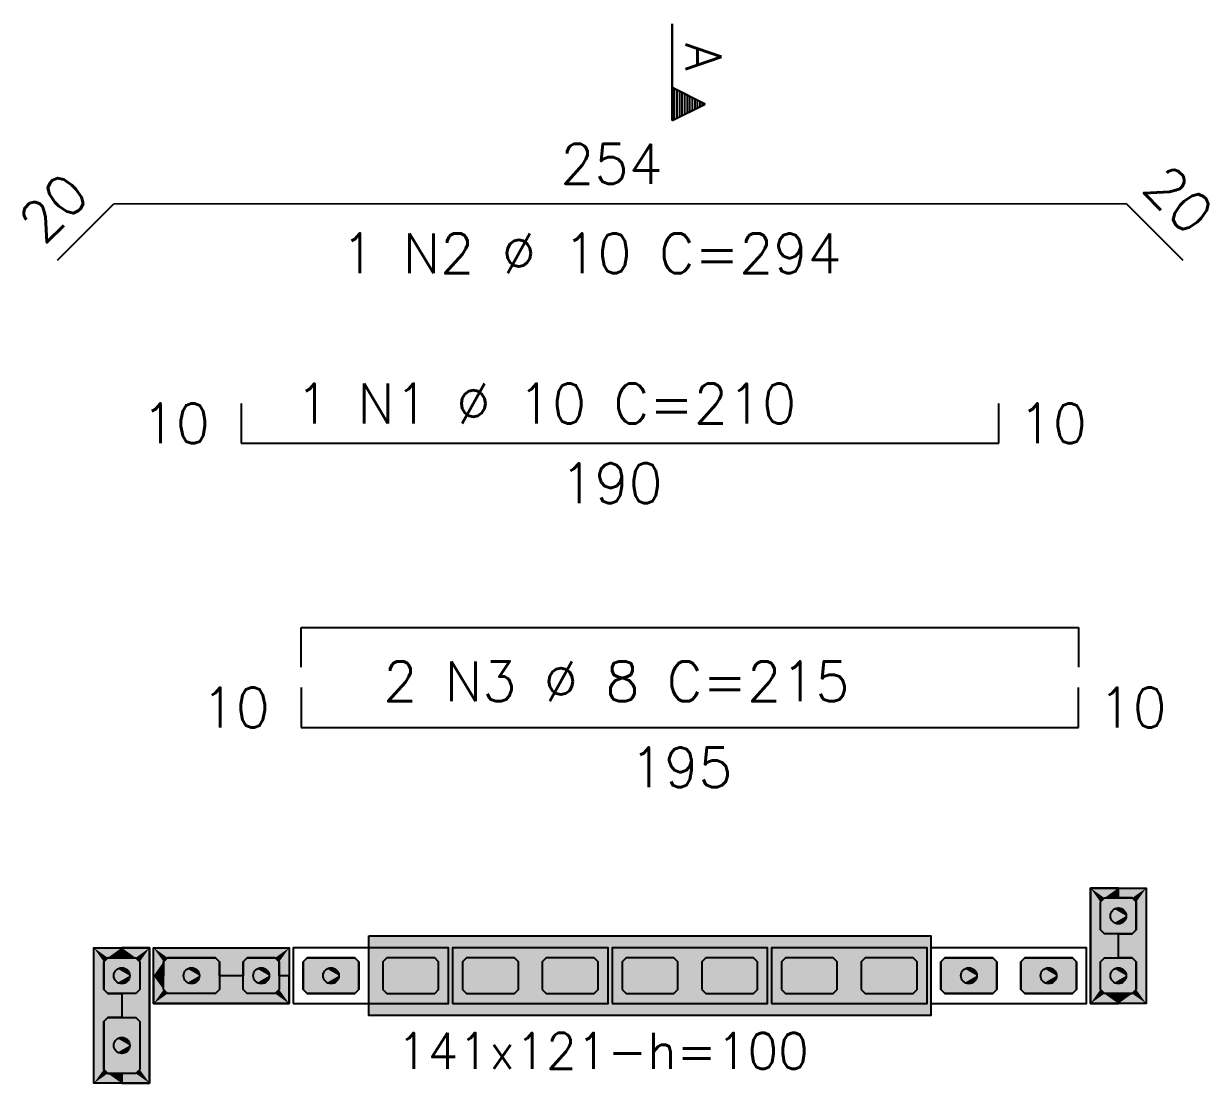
# Model space of a CAD drawing. Extents: x -2 to 121, y -2 to 61.
# Drawn here: x 86.52 to 92.46, y 43.71 to 49.03 of the extents above; entities that cross this region are included whole.
import ezdxf

# ---------------------------------------------------------------- set-up
doc = ezdxf.new("R2010")
doc.units = 0
doc.header["$MEASUREMENT"] = 0
doc.linetypes.add('ESTILO_TQS_0001', pattern=[0.45, 0.3, -0.15])
for name, color, linetype in [('PENA_01', 1, 'CONTINUOUS'), ('PENA_02', 2, 'CONTINUOUS'), ('PENA_03', 3, 'CONTINUOUS'), ('PENA_05', 5, 'CONTINUOUS'), ('PENA_11', 252, 'CONTINUOUS'), ('PENA_21', 100, 'CONTINUOUS'), ('PENA_23', 50, 'CONTINUOUS'), ('PENA_27', 21, 'CONTINUOUS')]:
    doc.layers.add(name, color=color, linetype=linetype)
doc.styles.get("Standard").update_dxf_attribs({"font": 'ROMANS.SHX'})

msp = doc.modelspace()

# ---------------------------------------------------------------- linework, layer by layer
at = {"layer": 'PENA_01', "linetype": 'ESTILO_TQS_0001'}
for points in [[(91.940781, 44.462367), (91.920781, 44.482367), (91.920781, 44.622367), (91.940781, 44.642367), (92.080781, 44.642367), (92.100781, 44.622367), (92.100781, 44.482367), (92.080781, 44.462367), (91.940781, 44.462367)], [(91.940781, 44.162367), (91.920781, 44.182367), (91.920781, 44.322367), (91.940781, 44.342367), (92.080781, 44.342367), (92.100781, 44.322367), (92.100781, 44.182367), (92.080781, 44.162367), (91.940781, 44.162367)]]:
    msp.add_lwpolyline(points, dxfattribs=at)
at = {"layer": 'PENA_01', "linetype": 'Continuous'}
for points in [[(87.100781, 44.322367), (87.100781, 44.182367), (87.080781, 44.162367), (86.940781, 44.162367), (86.920781, 44.182367), (86.920781, 44.322367), (86.940781, 44.342367), (87.080781, 44.342367), (87.100781, 44.322367)], [(87.480781, 44.162367), (87.240781, 44.162367), (87.220781, 44.182367), (87.220781, 44.322367), (87.240781, 44.342367), (87.480781, 44.342367), (87.500781, 44.322367), (87.500781, 44.182367), (87.480781, 44.162367)], [(87.780781, 44.162367), (87.640781, 44.162367), (87.620781, 44.182367), (87.620781, 44.322367), (87.640781, 44.342367), (87.780781, 44.342367), (87.800781, 44.322367), (87.800781, 44.182367), (87.780781, 44.162367)], [(87.920781, 44.182367), (87.940781, 44.162367), (88.180781, 44.162367), (88.200781, 44.182367), (88.200781, 44.322367), (88.180781, 44.342367), (87.940781, 44.342367), (87.920781, 44.322367), (87.920781, 44.182367)], [(88.320781, 44.182367), (88.340781, 44.162367), (88.580781, 44.162367), (88.600781, 44.182367), (88.600781, 44.322367), (88.580781, 44.342367), (88.340781, 44.342367), (88.320781, 44.322367), (88.320781, 44.182367)], [(88.720781, 44.182367), (88.740781, 44.162367), (88.980781, 44.162367), (89.000781, 44.182367), (89.000781, 44.322367), (88.980781, 44.342367), (88.740781, 44.342367), (88.720781, 44.322367), (88.720781, 44.182367)], [(89.120781, 44.182367), (89.140781, 44.162367), (89.380781, 44.162367), (89.400781, 44.182367), (89.400781, 44.322367), (89.380781, 44.342367), (89.140781, 44.342367), (89.120781, 44.322367), (89.120781, 44.182367)], [(89.520781, 44.182367), (89.540781, 44.162367), (89.780781, 44.162367), (89.800781, 44.182367), (89.800781, 44.322367), (89.780781, 44.342367), (89.540781, 44.342367), (89.520781, 44.322367), (89.520781, 44.182367)], [(89.920781, 44.182367), (89.940781, 44.162367), (90.180781, 44.162367), (90.200781, 44.182367), (90.200781, 44.322367), (90.180781, 44.342367), (89.940781, 44.342367), (89.920781, 44.322367), (89.920781, 44.182367)], [(90.320781, 44.182367), (90.340781, 44.162367), (90.580781, 44.162367), (90.600781, 44.182367), (90.600781, 44.322367), (90.580781, 44.342367), (90.340781, 44.342367), (90.320781, 44.322367), (90.320781, 44.182367)], [(90.720781, 44.182367), (90.740781, 44.162367), (90.980781, 44.162367), (91.000781, 44.182367), (91.000781, 44.322367), (90.980781, 44.342367), (90.740781, 44.342367), (90.720781, 44.322367), (90.720781, 44.182367)], [(91.120781, 44.182367), (91.140781, 44.162367), (91.380781, 44.162367), (91.400781, 44.182367), (91.400781, 44.322367), (91.380781, 44.342367), (91.140781, 44.342367), (91.120781, 44.322367), (91.120781, 44.182367)], [(91.520781, 44.182367), (91.540781, 44.162367), (91.780781, 44.162367), (91.800781, 44.182367), (91.800781, 44.322367), (91.780781, 44.342367), (91.540781, 44.342367), (91.520781, 44.322367), (91.520781, 44.182367)], [(87.100781, 44.022367), (87.100781, 43.782367), (87.080781, 43.762367), (86.940781, 43.762367), (86.920781, 43.782367), (86.920781, 44.022367), (86.940781, 44.042367), (87.080781, 44.042367), (87.100781, 44.022367)]]:
    msp.add_lwpolyline(points, dxfattribs=at)
at = {"layer": 'PENA_02', "linetype": 'Continuous'}
for points in [[(91.870781, 44.112367), (91.870781, 44.692367), (92.150781, 44.692367), (92.150781, 44.112367), (91.870781, 44.112367)], [(87.150781, 44.392367), (87.150781, 43.712367), (86.870781, 43.712367), (86.870781, 44.392367), (87.150781, 44.392367)], [(87.850781, 44.112367), (87.170781, 44.112367), (87.170781, 44.392367), (87.850781, 44.392367), (87.850781, 44.112367)], [(87.870781, 44.112367), (88.650781, 44.112367), (88.650781, 44.392367), (87.870781, 44.392367), (87.870781, 44.112367)], [(88.670781, 44.112367), (89.450781, 44.112367), (89.450781, 44.392367), (88.670781, 44.392367), (88.670781, 44.112367)], [(89.470781, 44.112367), (90.250781, 44.112367), (90.250781, 44.392367), (89.470781, 44.392367), (89.470781, 44.112367)], [(90.270781, 44.112367), (91.050781, 44.112367), (91.050781, 44.392367), (90.270781, 44.392367), (90.270781, 44.112367)], [(91.070781, 44.112367), (91.850781, 44.112367), (91.850781, 44.392367), (91.070781, 44.392367), (91.070781, 44.112367)]]:
    msp.add_lwpolyline(points, dxfattribs=at)
at = {"layer": 'PENA_03', "linetype": 'Continuous'}
for p, q in [((89.772049, 49.029332), (89.772049, 48.54295)), ((89.772745, 48.708535), (89.772745, 49.029332)), ((89.937982, 48.625916), (89.772744, 48.708535)), ((89.772745, 48.544078), (89.772745, 48.707755)), ((89.936421, 48.625916), (89.772745, 48.707755)), ((89.784813, 48.549332), (89.784813, 48.702501)), ((89.797577, 48.555714), (89.797577, 48.696119)), ((89.810341, 48.562096), (89.810341, 48.689737)), ((89.823105, 48.568478), (89.823105, 48.683355)), ((89.835869, 48.57486), (89.835869, 48.676973)), ((89.772049, 48.54295), (89.937982, 48.625916)), ((89.772744, 48.544078), (89.936421, 48.625916)), ((89.848633, 48.581242), (89.848633, 48.670591)), ((89.861397, 48.587624), (89.861397, 48.664209)), ((89.874161, 48.594006), (89.874161, 48.657827)), ((89.886925, 48.600388), (89.886925, 48.651445)), ((89.899689, 48.60677), (89.899689, 48.645063)), ((89.912454, 48.613152), (89.912454, 48.638681)), ((89.925218, 48.619534), (89.925218, 48.632298))]:
    msp.add_line(p, q, dxfattribs=at)
for points in [[(92.080781, 44.642367), (92.100781, 44.622367), (92.100781, 44.482367), (92.080781, 44.462367), (91.940781, 44.462367), (91.920781, 44.482367), (91.920781, 44.622367), (91.940781, 44.642367), (92.080781, 44.642367)], [(87.080781, 44.342367), (87.100781, 44.322367), (87.100781, 44.182367), (87.080781, 44.162367), (86.940781, 44.162367), (86.920781, 44.182367), (86.920781, 44.322367), (86.940781, 44.342367), (87.080781, 44.342367)], [(87.500781, 44.182367), (87.480781, 44.162367), (87.240781, 44.162367), (87.220781, 44.182367), (87.220781, 44.322367), (87.240781, 44.342367), (87.480781, 44.342367), (87.500781, 44.322367), (87.500781, 44.182367)], [(87.780781, 44.342367), (87.800781, 44.322367), (87.800781, 44.182367), (87.780781, 44.162367), (87.640781, 44.162367), (87.620781, 44.182367), (87.620781, 44.322367), (87.640781, 44.342367), (87.780781, 44.342367)], [(88.200781, 44.182367), (88.180781, 44.162367), (87.940781, 44.162367), (87.920781, 44.182367), (87.920781, 44.322367), (87.940781, 44.342367), (88.180781, 44.342367), (88.200781, 44.322367), (88.200781, 44.182367)], [(91.400781, 44.182367), (91.380781, 44.162367), (91.140781, 44.162367), (91.120781, 44.182367), (91.120781, 44.322367), (91.140781, 44.342367), (91.380781, 44.342367), (91.400781, 44.322367), (91.400781, 44.182367)], [(91.800781, 44.182367), (91.780781, 44.162367), (91.540781, 44.162367), (91.520781, 44.182367), (91.520781, 44.322367), (91.540781, 44.342367), (91.780781, 44.342367), (91.800781, 44.322367), (91.800781, 44.182367)], [(92.080781, 44.342367), (92.100781, 44.322367), (92.100781, 44.182367), (92.080781, 44.162367), (91.940781, 44.162367), (91.920781, 44.182367), (91.920781, 44.322367), (91.940781, 44.342367), (92.080781, 44.342367)], [(87.080781, 44.042367), (87.100781, 44.022367), (87.100781, 43.782367), (87.080781, 43.762367), (86.940781, 43.762367), (86.920781, 43.782367), (86.920781, 44.022367), (86.940781, 44.042367), (87.080781, 44.042367)]]:
    msp.add_lwpolyline(points, dxfattribs=at)
for centre in [(92.010781, 44.552367), (87.010781, 44.252367), (87.360781, 44.252367), (87.710781, 44.252367), (88.060781, 44.252367), (91.260781, 44.252367), (91.660781, 44.252367), (92.010781, 44.252367), (87.010781, 43.902367)]:
    msp.add_circle(centre, 0.04, dxfattribs=at)
for points in [[(92.050781, 44.552367), (91.990781, 44.587008), (91.973193, 44.566048)], [(92.050781, 44.552367), (92.017727, 44.591759), (91.990781, 44.587008)], [(92.050781, 44.552367), (92.041423, 44.578078), (92.017727, 44.591759)], [(92.050781, 44.552367), (91.973193, 44.566048), (91.973193, 44.538686)], [(92.050781, 44.552367), (91.973193, 44.538686), (91.990781, 44.517726)], [(92.050781, 44.552367), (91.990781, 44.517726), (92.017727, 44.512975)], [(92.050781, 44.552367), (92.017727, 44.512975), (92.041423, 44.526655)], [(92.050781, 44.552367), (92.041423, 44.526655), (92.050781, 44.552367)], [(87.050781, 44.252367), (86.990781, 44.287008), (86.973193, 44.266048)], [(87.050781, 44.252367), (87.017727, 44.291759), (86.990781, 44.287008)], [(87.050781, 44.252367), (87.041423, 44.278078), (87.017727, 44.291759)], [(87.400781, 44.252367), (87.340781, 44.287008), (87.323193, 44.266048)], [(87.400781, 44.252367), (87.367727, 44.291759), (87.340781, 44.287008)], [(87.400781, 44.252367), (87.391423, 44.278078), (87.367727, 44.291759)], [(87.750781, 44.252367), (87.690781, 44.287008), (87.673193, 44.266048)], [(87.750781, 44.252367), (87.717727, 44.291759), (87.690781, 44.287008)], [(87.750781, 44.252367), (87.741423, 44.278078), (87.717727, 44.291759)], [(88.100781, 44.252367), (88.040781, 44.287008), (88.023193, 44.266048)], [(88.100781, 44.252367), (88.067727, 44.291759), (88.040781, 44.287008)], [(88.100781, 44.252367), (88.091423, 44.278078), (88.067727, 44.291759)], [(91.300781, 44.252367), (91.240781, 44.287008), (91.223193, 44.266048)], [(91.300781, 44.252367), (91.267727, 44.291759), (91.240781, 44.287008)], [(91.300781, 44.252367), (91.291423, 44.278078), (91.267727, 44.291759)], [(91.700781, 44.252367), (91.640781, 44.287008), (91.623193, 44.266048)], [(91.700781, 44.252367), (91.667727, 44.291759), (91.640781, 44.287008)], [(91.700781, 44.252367), (91.691423, 44.278078), (91.667727, 44.291759)], [(92.050781, 44.252367), (91.990781, 44.287008), (91.973193, 44.266048)], [(92.050781, 44.252367), (92.017727, 44.291759), (91.990781, 44.287008)], [(92.050781, 44.252367), (92.041423, 44.278078), (92.017727, 44.291759)], [(87.050781, 44.252367), (86.973193, 44.266048), (86.973193, 44.238686)], [(87.050781, 44.252367), (86.973193, 44.238686), (86.990781, 44.217726)], [(87.050781, 44.252367), (86.990781, 44.217726), (87.017727, 44.212975)], [(87.050781, 44.252367), (87.017727, 44.212975), (87.041423, 44.226655)], [(87.050781, 44.252367), (87.041423, 44.226655), (87.050781, 44.252367)], [(87.400781, 44.252367), (87.323193, 44.266048), (87.323193, 44.238686)], [(87.400781, 44.252367), (87.323193, 44.238686), (87.340781, 44.217726)], [(87.400781, 44.252367), (87.340781, 44.217726), (87.367727, 44.212975)], [(87.400781, 44.252367), (87.367727, 44.212975), (87.391423, 44.226655)], [(87.400781, 44.252367), (87.391423, 44.226655), (87.400781, 44.252367)], [(87.750781, 44.252367), (87.673193, 44.266048), (87.673193, 44.238686)], [(87.750781, 44.252367), (87.673193, 44.238686), (87.690781, 44.217726)], [(87.750781, 44.252367), (87.690781, 44.217726), (87.717727, 44.212975)], [(87.750781, 44.252367), (87.717727, 44.212975), (87.741423, 44.226655)], [(87.750781, 44.252367), (87.741423, 44.226655), (87.750781, 44.252367)], [(88.100781, 44.252367), (88.023193, 44.266048), (88.023193, 44.238686)], [(88.100781, 44.252367), (88.023193, 44.238686), (88.040781, 44.217726)], [(88.100781, 44.252367), (88.040781, 44.217726), (88.067727, 44.212975)], [(88.100781, 44.252367), (88.067727, 44.212975), (88.091423, 44.226655)], [(88.100781, 44.252367), (88.091423, 44.226655), (88.100781, 44.252367)], [(91.300781, 44.252367), (91.223193, 44.266048), (91.223193, 44.238686)], [(91.300781, 44.252367), (91.223193, 44.238686), (91.240781, 44.217726)], [(91.300781, 44.252367), (91.240781, 44.217726), (91.267727, 44.212975)], [(91.300781, 44.252367), (91.267727, 44.212975), (91.291423, 44.226655)], [(91.300781, 44.252367), (91.291423, 44.226655), (91.300781, 44.252367)], [(91.700781, 44.252367), (91.623193, 44.266048), (91.623193, 44.238686)], [(91.700781, 44.252367), (91.623193, 44.238686), (91.640781, 44.217726)], [(91.700781, 44.252367), (91.640781, 44.217726), (91.667727, 44.212975)], [(91.700781, 44.252367), (91.667727, 44.212975), (91.691423, 44.226655)], [(91.700781, 44.252367), (91.691423, 44.226655), (91.700781, 44.252367)], [(92.050781, 44.252367), (91.973193, 44.266048), (91.973193, 44.238686)], [(92.050781, 44.252367), (91.973193, 44.238686), (91.990781, 44.217726)], [(92.050781, 44.252367), (91.990781, 44.217726), (92.017727, 44.212975)], [(92.050781, 44.252367), (92.017727, 44.212975), (92.041423, 44.226655)], [(92.050781, 44.252367), (92.041423, 44.226655), (92.050781, 44.252367)], [(87.050781, 43.902367), (86.990781, 43.937008), (86.973193, 43.916048)], [(87.050781, 43.902367), (87.017727, 43.941759), (86.990781, 43.937008)], [(87.050781, 43.902367), (87.041423, 43.928078), (87.017727, 43.941759)], [(87.050781, 43.902367), (86.973193, 43.916048), (86.973193, 43.888686)], [(87.050781, 43.902367), (86.973193, 43.888686), (86.990781, 43.867726)], [(87.050781, 43.902367), (86.990781, 43.867726), (87.017727, 43.862975)], [(87.050781, 43.902367), (87.017727, 43.862975), (87.041423, 43.876655)], [(87.050781, 43.902367), (87.041423, 43.876655), (87.050781, 43.902367)]]:
    msp.add_solid(points, dxfattribs=at)
at = {"layer": 'PENA_05', "linetype": 'Continuous'}
for p, q in [((86.687938, 47.843372), (86.970781, 48.126214)), ((86.970781, 48.126214), (92.050611, 48.126403)), ((92.050611, 48.126403), (92.333454, 47.84356)), ((87.610781, 47.1237), (87.610781, 46.9237)), ((91.410781, 46.9237), (91.410781, 47.1237)), ((87.610781, 46.9237), (91.410781, 46.9237)), ((87.910781, 45.800226), (87.910781, 46.000226)), ((87.910781, 46.000226), (91.810781, 46.000226)), ((91.810781, 46.000226), (91.810781, 45.800226)), ((87.910781, 45.698223), (87.910781, 45.498223)), ((91.810781, 45.498223), (91.810781, 45.698223)), ((87.910781, 45.498223), (91.810781, 45.498223))]:
    msp.add_line(p, q, dxfattribs=at)
at = {"layer": 'PENA_11', "linetype": 'Continuous'}
for points in [[(92.080781, 44.642367), (91.940781, 44.462367), (91.920781, 44.482367)], [(92.080781, 44.642367), (91.920781, 44.482367), (91.920781, 44.622367)], [(92.080781, 44.642367), (91.920781, 44.622367), (91.940781, 44.642367)], [(92.080781, 44.642367), (92.080781, 44.462367), (91.940781, 44.462367)], [(92.080781, 44.642367), (91.940781, 44.642367), (92.080781, 44.642367)], [(92.080781, 44.642367), (92.100781, 44.622367), (92.100781, 44.482367)], [(92.080781, 44.642367), (92.100781, 44.482367), (92.080781, 44.462367)], [(87.080781, 44.342367), (86.940781, 44.162367), (86.920781, 44.182367)], [(87.080781, 44.342367), (86.920781, 44.182367), (86.920781, 44.322367)], [(87.080781, 44.342367), (86.920781, 44.322367), (86.940781, 44.342367)], [(87.080781, 44.342367), (87.080781, 44.162367), (86.940781, 44.162367)], [(87.080781, 44.342367), (86.940781, 44.342367), (87.080781, 44.342367)], [(87.080781, 44.342367), (87.100781, 44.322367), (87.100781, 44.182367)], [(87.080781, 44.342367), (87.100781, 44.182367), (87.080781, 44.162367)], [(87.500781, 44.182367), (87.220781, 44.322367), (87.240781, 44.342367)], [(87.500781, 44.182367), (87.240781, 44.342367), (87.480781, 44.342367)], [(87.500781, 44.182367), (87.480781, 44.342367), (87.500781, 44.322367)], [(87.780781, 44.342367), (87.640781, 44.162367), (87.620781, 44.182367)], [(87.780781, 44.342367), (87.620781, 44.182367), (87.620781, 44.322367)], [(87.780781, 44.342367), (87.620781, 44.322367), (87.640781, 44.342367)], [(87.780781, 44.342367), (87.780781, 44.162367), (87.640781, 44.162367)], [(87.780781, 44.342367), (87.640781, 44.342367), (87.780781, 44.342367)], [(87.780781, 44.342367), (87.800781, 44.322367), (87.800781, 44.182367)], [(87.780781, 44.342367), (87.800781, 44.182367), (87.780781, 44.162367)], [(88.200781, 44.182367), (87.920781, 44.322367), (87.940781, 44.342367)], [(88.200781, 44.182367), (87.940781, 44.342367), (88.180781, 44.342367)], [(88.200781, 44.182367), (88.180781, 44.342367), (88.200781, 44.322367)], [(91.400781, 44.182367), (91.120781, 44.322367), (91.140781, 44.342367)], [(91.400781, 44.182367), (91.140781, 44.342367), (91.380781, 44.342367)], [(91.400781, 44.182367), (91.380781, 44.342367), (91.400781, 44.322367)], [(91.800781, 44.182367), (91.520781, 44.322367), (91.540781, 44.342367)], [(91.800781, 44.182367), (91.540781, 44.342367), (91.780781, 44.342367)], [(91.800781, 44.182367), (91.780781, 44.342367), (91.800781, 44.322367)], [(92.080781, 44.342367), (91.940781, 44.162367), (91.920781, 44.182367)], [(92.080781, 44.342367), (91.920781, 44.182367), (91.920781, 44.322367)], [(92.080781, 44.342367), (91.920781, 44.322367), (91.940781, 44.342367)], [(92.080781, 44.342367), (92.080781, 44.162367), (91.940781, 44.162367)], [(92.080781, 44.342367), (91.940781, 44.342367), (92.080781, 44.342367)], [(92.080781, 44.342367), (92.100781, 44.322367), (92.100781, 44.182367)], [(92.080781, 44.342367), (92.100781, 44.182367), (92.080781, 44.162367)], [(87.500781, 44.182367), (87.220781, 44.182367), (87.220781, 44.322367)], [(87.500781, 44.182367), (87.500781, 44.322367), (87.500781, 44.182367)], [(88.200781, 44.182367), (87.920781, 44.182367), (87.920781, 44.322367)], [(88.200781, 44.182367), (88.200781, 44.322367), (88.200781, 44.182367)], [(91.400781, 44.182367), (91.120781, 44.182367), (91.120781, 44.322367)], [(91.400781, 44.182367), (91.400781, 44.322367), (91.400781, 44.182367)], [(91.800781, 44.182367), (91.520781, 44.182367), (91.520781, 44.322367)], [(91.800781, 44.182367), (91.800781, 44.322367), (91.800781, 44.182367)], [(87.500781, 44.182367), (87.240781, 44.162367), (87.220781, 44.182367)], [(87.500781, 44.182367), (87.480781, 44.162367), (87.240781, 44.162367)], [(88.200781, 44.182367), (87.940781, 44.162367), (87.920781, 44.182367)], [(88.200781, 44.182367), (88.180781, 44.162367), (87.940781, 44.162367)], [(91.400781, 44.182367), (91.140781, 44.162367), (91.120781, 44.182367)], [(91.400781, 44.182367), (91.380781, 44.162367), (91.140781, 44.162367)], [(91.800781, 44.182367), (91.540781, 44.162367), (91.520781, 44.182367)], [(91.800781, 44.182367), (91.780781, 44.162367), (91.540781, 44.162367)], [(87.080781, 44.042367), (86.940781, 43.762367), (86.920781, 43.782367)], [(87.080781, 44.042367), (86.920781, 43.782367), (86.920781, 44.022367)], [(87.080781, 44.042367), (86.920781, 44.022367), (86.940781, 44.042367)], [(87.080781, 44.042367), (87.080781, 43.762367), (86.940781, 43.762367)], [(87.080781, 44.042367), (86.940781, 44.042367), (87.080781, 44.042367)], [(87.080781, 44.042367), (87.100781, 44.022367), (87.100781, 43.782367)], [(87.080781, 44.042367), (87.100781, 43.782367), (87.080781, 43.762367)]]:
    msp.add_solid(points, dxfattribs=at)
at = {"layer": 'PENA_21', "linetype": 'Continuous'}
for points in [[(87.010781, 44.392367), (87.010781, 44.342367), (86.940781, 44.342367), (86.920781, 44.322367), (86.920781, 44.182367), (86.940781, 44.162367), (87.010781, 44.162367), (87.010781, 44.042367), (86.940781, 44.042367), (86.920781, 44.022367), (86.920781, 43.782367), (86.940781, 43.762367), (87.010781, 43.762367), (87.010781, 43.712367), (86.870781, 43.712367), (86.870781, 44.392367), (87.010781, 44.392367)], [(87.010781, 44.392367), (87.010781, 44.342367), (87.080781, 44.342367), (87.100781, 44.322367), (87.100781, 44.182367), (87.080781, 44.162367), (87.010781, 44.162367), (87.010781, 44.042367), (87.080781, 44.042367), (87.100781, 44.022367), (87.100781, 43.782367), (87.080781, 43.762367), (87.010781, 43.762367), (87.010781, 43.712367), (87.150781, 43.712367), (87.150781, 44.392367), (87.010781, 44.392367)], [(87.850781, 44.252367), (87.800781, 44.252367), (87.800781, 44.322367), (87.780781, 44.342367), (87.640781, 44.342367), (87.620781, 44.322367), (87.620781, 44.252367), (87.500781, 44.252367), (87.500781, 44.322367), (87.480781, 44.342367), (87.240781, 44.342367), (87.220781, 44.322367), (87.220781, 44.252367), (87.170781, 44.252367), (87.170781, 44.392367), (87.850781, 44.392367), (87.850781, 44.252367)], [(87.850781, 44.252367), (87.800781, 44.252367), (87.800781, 44.182367), (87.780781, 44.162367), (87.640781, 44.162367), (87.620781, 44.182367), (87.620781, 44.252367), (87.500781, 44.252367), (87.500781, 44.182367), (87.480781, 44.162367), (87.240781, 44.162367), (87.220781, 44.182367), (87.220781, 44.252367), (87.170781, 44.252367), (87.170781, 44.112367), (87.850781, 44.112367), (87.850781, 44.252367)]]:
    msp.add_lwpolyline(points, dxfattribs=at)
for points in [[(86.940781, 44.342367), (86.920781, 44.322367), (86.870781, 44.392367)], [(86.940781, 44.342367), (86.870781, 44.392367), (87.010781, 44.392367)], [(86.870781, 44.392367), (86.920781, 44.322367), (86.870781, 43.712367)], [(86.940781, 44.342367), (87.010781, 44.392367), (87.010781, 44.342367)], [(87.150781, 44.392367), (87.010781, 44.392367), (87.080781, 44.342367)], [(87.080781, 44.342367), (87.010781, 44.392367), (87.010781, 44.342367)], [(87.100781, 44.322367), (87.150781, 44.392367), (87.080781, 44.342367)], [(87.150781, 43.712367), (87.150781, 44.392367), (87.100781, 44.322367)], [(87.850781, 44.392367), (87.240781, 44.342367), (87.170781, 44.392367)], [(87.240781, 44.342367), (87.220781, 44.322367), (87.170781, 44.392367)], [(87.170781, 44.392367), (87.220781, 44.322367), (87.170781, 44.252367)], [(87.480781, 44.342367), (87.240781, 44.342367), (87.850781, 44.392367)], [(87.500781, 44.322367), (87.480781, 44.342367), (87.850781, 44.392367)], [(87.850781, 44.392367), (87.640781, 44.342367), (87.500781, 44.322367)], [(87.500781, 44.252367), (87.500781, 44.322367), (87.640781, 44.342367)], [(87.500781, 44.252367), (87.640781, 44.342367), (87.620781, 44.322367)], [(87.850781, 44.392367), (87.780781, 44.342367), (87.640781, 44.342367)], [(87.850781, 44.392367), (87.800781, 44.322367), (87.780781, 44.342367)], [(87.850781, 44.392367), (87.850781, 44.252367), (87.800781, 44.252367)], [(87.850781, 44.392367), (87.800781, 44.252367), (87.800781, 44.322367)], [(86.870781, 43.712367), (86.920781, 44.322367), (86.920781, 43.782367)], [(86.920781, 43.782367), (86.920781, 44.322367), (86.920781, 44.182367)], [(87.100781, 44.182367), (87.150781, 43.712367), (87.100781, 44.322367)], [(87.220781, 44.322367), (87.220781, 44.252367), (87.170781, 44.252367)], [(87.500781, 44.252367), (87.620781, 44.322367), (87.620781, 44.252367)], [(87.170781, 44.112367), (87.220781, 44.182367), (87.170781, 44.252367)], [(87.220781, 44.182367), (87.220781, 44.252367), (87.170781, 44.252367)], [(87.500781, 44.252367), (87.500781, 44.182367), (87.640781, 44.162367)], [(87.500781, 44.252367), (87.640781, 44.162367), (87.620781, 44.182367)], [(87.500781, 44.252367), (87.620781, 44.182367), (87.620781, 44.252367)], [(87.850781, 44.112367), (87.850781, 44.252367), (87.800781, 44.252367)], [(87.850781, 44.112367), (87.800781, 44.252367), (87.800781, 44.182367)], [(86.920781, 43.782367), (86.920781, 44.022367), (86.920781, 44.182367)], [(86.940781, 44.162367), (86.920781, 44.022367), (86.920781, 44.182367)], [(86.940781, 44.162367), (86.940781, 44.042367), (86.920781, 44.022367)], [(87.010781, 44.162367), (86.940781, 44.042367), (86.940781, 44.162367)], [(87.010781, 44.162367), (87.010781, 44.042367), (86.940781, 44.042367)], [(87.010781, 44.162367), (87.080781, 44.042367), (87.080781, 44.162367)], [(87.010781, 44.162367), (87.010781, 44.042367), (87.080781, 44.042367)], [(87.080781, 44.162367), (87.100781, 44.022367), (87.100781, 44.182367)], [(87.080781, 44.042367), (87.100781, 44.022367), (87.080781, 44.162367)], [(87.100781, 44.022367), (87.150781, 43.712367), (87.100781, 44.182367)], [(87.240781, 44.162367), (87.220781, 44.182367), (87.170781, 44.112367)], [(87.850781, 44.112367), (87.240781, 44.162367), (87.170781, 44.112367)], [(87.480781, 44.162367), (87.240781, 44.162367), (87.850781, 44.112367)], [(87.500781, 44.182367), (87.480781, 44.162367), (87.850781, 44.112367)], [(87.850781, 44.112367), (87.640781, 44.162367), (87.500781, 44.182367)], [(87.850781, 44.112367), (87.780781, 44.162367), (87.640781, 44.162367)], [(87.850781, 44.112367), (87.800781, 44.182367), (87.780781, 44.162367)], [(87.100781, 44.022367), (87.100781, 43.782367), (87.150781, 43.712367)], [(86.940781, 43.762367), (86.870781, 43.712367), (86.920781, 43.782367)], [(87.010781, 43.712367), (86.870781, 43.712367), (86.940781, 43.762367)], [(87.010781, 43.762367), (87.010781, 43.712367), (86.940781, 43.762367)], [(87.080781, 43.762367), (87.010781, 43.762367), (87.150781, 43.712367)], [(87.010781, 43.762367), (87.010781, 43.712367), (87.150781, 43.712367)], [(87.100781, 43.782367), (87.080781, 43.762367), (87.150781, 43.712367)]]:
    msp.add_solid(points, dxfattribs=at)
at = {"layer": 'PENA_23', "linetype": 'Continuous'}
msp.add_lwpolyline([(88.250781, 44.452367), (91.070781, 44.452367), (91.070781, 44.052367), (88.250781, 44.052367), (88.250781, 44.452367)], dxfattribs=at)
msp.add_lwpolyline([(88.250781, 44.452367), (91.070781, 44.452367), (91.070781, 44.052367), (88.250781, 44.052367), (88.250781, 44.452367)], dxfattribs=at)
for points in [[(88.250781, 44.452367), (91.070781, 44.452367), (91.070781, 44.052367)], [(88.250781, 44.452367), (91.070781, 44.052367), (88.250781, 44.052367)], [(88.250781, 44.452367), (88.250781, 44.052367), (88.250781, 44.452367)], [(88.250781, 44.452367), (91.070781, 44.452367), (91.070781, 44.052367)], [(88.250781, 44.452367), (91.070781, 44.052367), (88.250781, 44.052367)], [(88.250781, 44.452367), (88.250781, 44.052367), (88.250781, 44.452367)]]:
    msp.add_solid(points, dxfattribs=at)
at = {"layer": 'PENA_27', "linetype": 'Continuous'}
for points in [[(91.870781, 44.692367), (91.870781, 44.112367), (92.010781, 44.112367), (92.010781, 44.162367), (91.940781, 44.162367), (91.920781, 44.182367), (91.920781, 44.322367), (91.940781, 44.342367), (92.010781, 44.342367), (92.010781, 44.462367), (91.940781, 44.462367), (91.920781, 44.482367), (91.920781, 44.622367), (91.940781, 44.642367), (92.010781, 44.642367), (92.010781, 44.692367), (91.870781, 44.692367)], [(92.150781, 44.692367), (92.150781, 44.112367), (92.010781, 44.112367), (92.010781, 44.162367), (92.080781, 44.162367), (92.100781, 44.182367), (92.100781, 44.322367), (92.080781, 44.342367), (92.010781, 44.342367), (92.010781, 44.462367), (92.080781, 44.462367), (92.100781, 44.482367), (92.100781, 44.622367), (92.080781, 44.642367), (92.010781, 44.642367), (92.010781, 44.692367), (92.150781, 44.692367)]]:
    msp.add_lwpolyline(points, dxfattribs=at)
for points in [[(92.010781, 44.692367), (91.870781, 44.692367), (91.940781, 44.642367)], [(91.940781, 44.642367), (91.870781, 44.692367), (91.920781, 44.622367)], [(91.870781, 44.692367), (91.920781, 44.322367), (91.920781, 44.622367)], [(91.870781, 44.692367), (91.920781, 44.182367), (91.920781, 44.322367)], [(91.870781, 44.112367), (91.920781, 44.182367), (91.870781, 44.692367)], [(92.010781, 44.642367), (92.010781, 44.692367), (91.940781, 44.642367)], [(92.080781, 44.642367), (92.010781, 44.642367), (92.150781, 44.692367)], [(92.010781, 44.642367), (92.010781, 44.692367), (92.150781, 44.692367)], [(92.100781, 44.622367), (92.080781, 44.642367), (92.150781, 44.692367)], [(92.100781, 44.482367), (92.150781, 44.692367), (92.100781, 44.322367)], [(92.100781, 44.322367), (92.150781, 44.692367), (92.100781, 44.182367)], [(92.150781, 44.692367), (92.150781, 44.112367), (92.100781, 44.182367)], [(92.100781, 44.482367), (92.100781, 44.622367), (92.150781, 44.692367)], [(91.920781, 44.622367), (91.920781, 44.322367), (91.920781, 44.482367)], [(91.920781, 44.322367), (91.940781, 44.342367), (91.920781, 44.482367)], [(91.920781, 44.482367), (91.940781, 44.342367), (91.940781, 44.462367)], [(91.940781, 44.342367), (92.010781, 44.342367), (91.940781, 44.462367)], [(91.940781, 44.462367), (92.010781, 44.342367), (92.010781, 44.462367)], [(92.010781, 44.342367), (92.080781, 44.462367), (92.080781, 44.342367)], [(92.010781, 44.342367), (92.010781, 44.462367), (92.080781, 44.462367)], [(92.080781, 44.462367), (92.100781, 44.482367), (92.080781, 44.342367)], [(92.080781, 44.342367), (92.100781, 44.482367), (92.100781, 44.322367)], [(91.870781, 44.112367), (91.940781, 44.162367), (91.920781, 44.182367)], [(92.010781, 44.112367), (91.940781, 44.162367), (91.870781, 44.112367)], [(92.010781, 44.112367), (92.010781, 44.162367), (91.940781, 44.162367)], [(92.150781, 44.112367), (92.010781, 44.112367), (92.080781, 44.162367)], [(92.080781, 44.162367), (92.010781, 44.112367), (92.010781, 44.162367)], [(92.100781, 44.182367), (92.150781, 44.112367), (92.080781, 44.162367)]]:
    msp.add_solid(points, dxfattribs=at)

# ---------------------------------------------------------------- texts
at = {"layer": 'PENA_03', "linetype": 'Continuous'}
for s, height, rotation, p in [('A', 0.18, 270, (89.839078, 48.932778)), ('254', 0.2, 0.00213, (89.210692, 48.226298)), ('20', 0.2, 315, (92.121322, 48.197114)), ('20', 0.2, 45, (86.617228, 47.914082))]:
    msp.add_text(s, height=height, rotation=rotation, dxfattribs=at).set_placement(p)
for s, height, p in [('1 N2 %%c 10 C=294', 0.2, (88.111351, 47.777358)), ('1 N1 %%c 10 C=210', 0.2, (87.883543, 47.0237)), ('10', 0.2, (87.110781, 46.9237)), ('10', 0.2, (91.510781, 46.9237)), ('190', 0.2, (89.210781, 46.6237)), ('2 N3 %%c 8 C=215', 0.2, (88.322555, 45.629402)), ('10', 0.2, (87.410781, 45.498223)), ('10', 0.2, (91.910781, 45.498223)), ('195', 0.2, (89.560781, 45.198223)), ('141x121-h=100', 0.18, (88.390976, 43.784922))]:
    msp.add_text(s, height=height, dxfattribs=at).set_placement(p)

doc.saveas('drawing.dxf')
